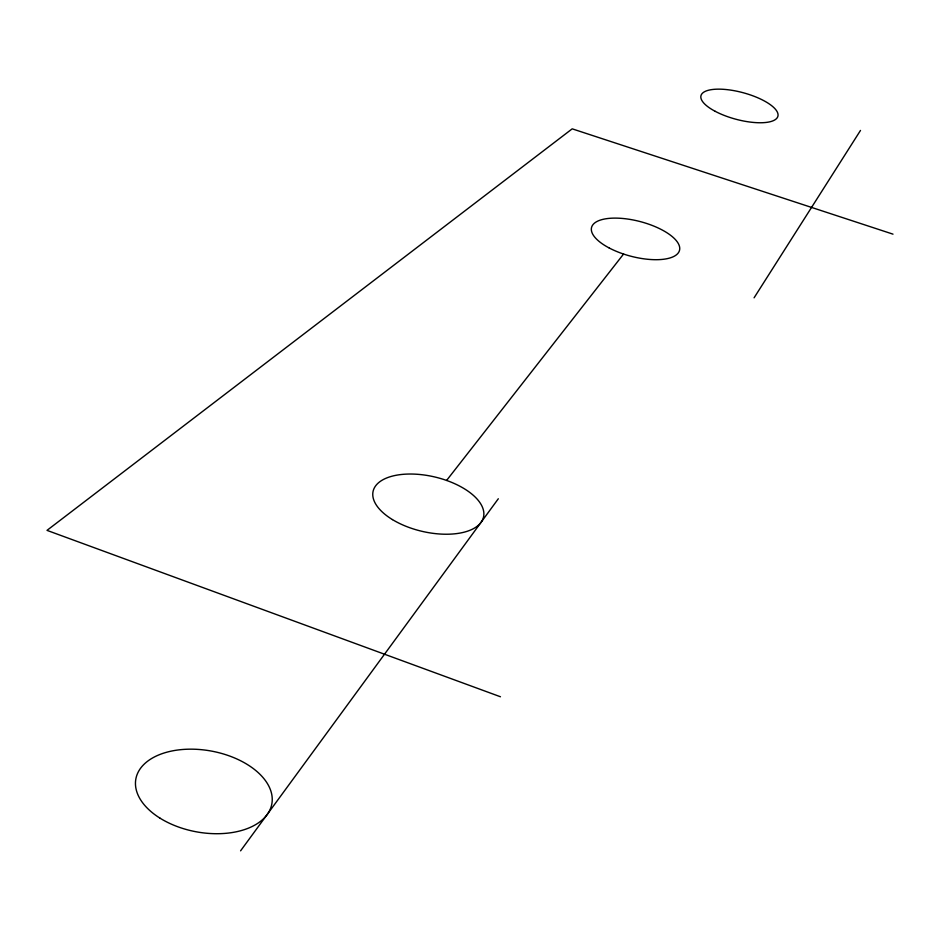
<?xml version="1.0" encoding="UTF-8"?>
<svg xmlns="http://www.w3.org/2000/svg" width="940" height="940" viewBox="0 0 940 940"><rect width="100%" height="100%" fill="white"/><g stroke="black" fill="none" stroke-linecap="round" stroke-linejoin="round"><path stroke-width="1.41" d="M754.08 297.816L860.5 130.425M240.581 850.841L498.318 498.752M446.594 480.446L623.561 254.047M893 234.154L572.202 128.839L47 530.371L500.456 696.763M159.929 818.106A69.125 41.066 10.4 0 0 271.225 806.473A69.125 41.066 10.4 0 0 180.41 749.697A69.125 41.066 10.4 0 0 159.929 818.106M392.45 519.597A56.694 27.918 13.2 0 0 482.995 518.763A56.694 27.918 13.2 0 0 409.488 474.03A56.694 27.918 13.2 0 0 392.45 519.597M609.214 247.984A45.425 17.931 14.6 0 0 679.444 250.581A45.425 17.931 14.6 0 0 617.968 218.162A45.425 17.931 14.6 0 0 609.214 247.984M715.223 111.331A39.821 13.748 15 0 0 777.591 117.077A39.821 13.748 15 0 0 725.468 89.476A39.821 13.748 15 0 0 715.223 111.331"/></g></svg>
